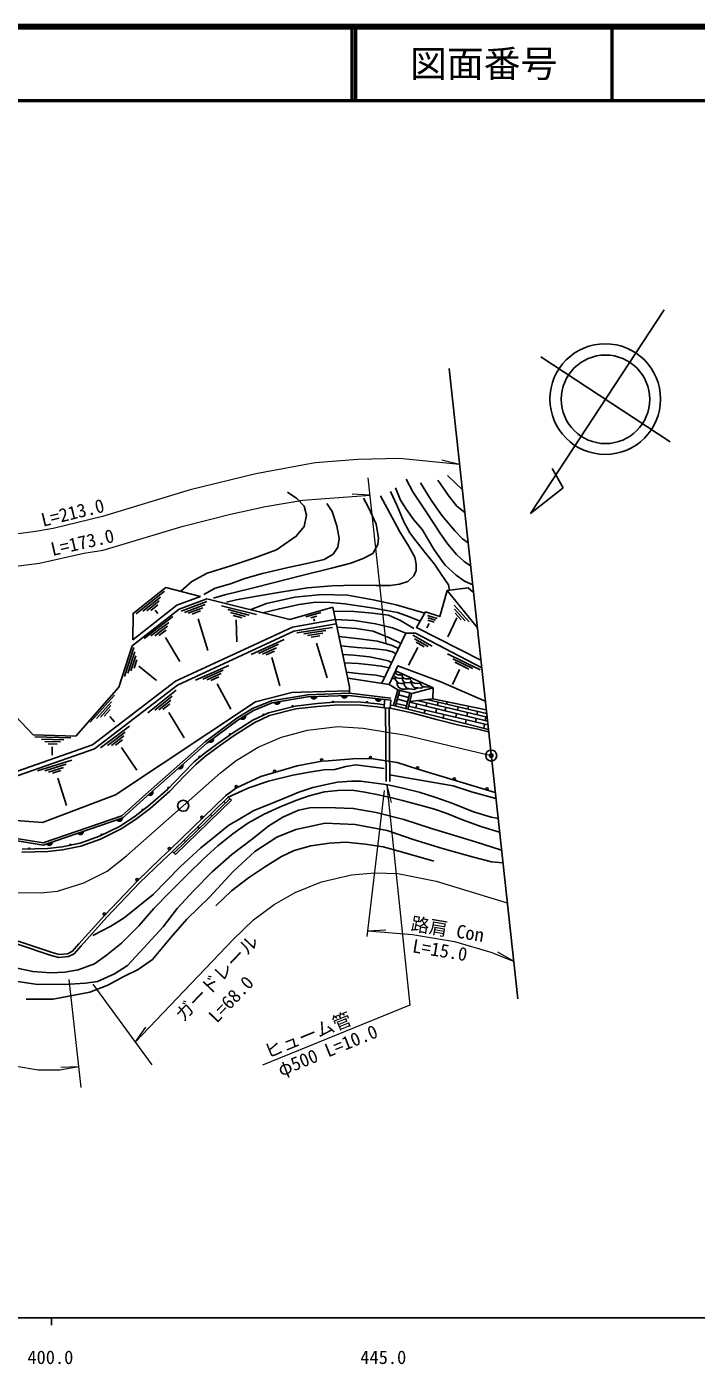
# Model space of a CAD drawing. Units: millimetres at full size, sheet at 1:1000; details may follow other scales. Extents: x 40000 to 680000, y 20000 to 380000.
# Drawn here: x 464639 to 555454, y 198715 to 380000 of the extents above; entities that cross this region are included whole.
import ezdxf
from ezdxf.enums import TextEntityAlignment as Align

# ---------------------------------------------------------------- set-up
doc = ezdxf.new("R2010")
doc.units = ezdxf.units.MM
doc.header["$LTSCALE"] = 1000
doc.header["$PDMODE"] = 32
doc.header["$PDSIZE"] = 500
doc.linetypes.add('CHAIN', pattern=[18.5, 12, -1.5, 3.5, -1.5])
for name, color, linetype, lineweight in [('M-BGD', 7, 'Continuous', 25), ('M-BMK', 2, 'CHAIN', 13), ('M-BMK-OTRS', 5, 'Continuous', 25), ('M-BMK-SRVR', 3, 'Continuous', 25), ('M-STR-HTXT', 7, 'Continuous', 13), ('M-TTL', 2, 'Continuous', 140), ('M-TTL-BAND', 7, 'Continuous', 25), ('M-TTL-LINE', 7, 'Continuous', 50)]:
    doc.layers.add(name, color=color, linetype=linetype, lineweight=lineweight)
doc.layers.add('M-OTRS', color=6, linetype='Continuous')
doc.layers.add('M-TTL-TXT', color=7, linetype='Continuous')
doc.styles.add('ＭＳ ゴシック', font='')
doc.styles.get('ＭＳ ゴシック').set_extended_font_data('MS Gothic')

msp = doc.modelspace()

# ---------------------------------------------------------------- hatches: boundary and pattern name
at = {"layer": 'M-BGD'}
for points in [[(499105, 288547), (498128, 288384, 0.82183)], [(504082, 289209), (503091, 289173, 0.82183)], [(505994, 288412), (506394, 288451, 0.4608), (506171, 288665, 0.4608)], [(508221, 289333), (507231, 289293, 0.82183)], [(510569, 288403), (510968, 288358, 0.4608), (510795, 288614, 0.4608)], [(512819, 288833), (511835, 288948, 0.82183)], [(494396, 286691), (493550, 286174, 0.82183)], [(496596, 286603), (496959, 286775, 0.4608), (496677, 286902, 0.4608)], [(500526, 287789), (500915, 287889, 0.4608), (500662, 288067, 0.4608)], [(490036, 283627), (489233, 283045, 0.82183)], [(492071, 283927), (492397, 284161, 0.4608), (492097, 284235, 0.4608)], [(487964, 280871), (488273, 281128, 0.4608), (487969, 281180, 0.4608)], [(485864, 280070), (485113, 279424, 0.82183)], [(481796, 276469), (481050, 275816, 0.82183)], [(483752, 276633), (484029, 276924, 0.4608), (483721, 276941, 0.4608)], [(480229, 273673), (480549, 273916, 0.4608), (480247, 273981, 0.4608)], [(477691, 272775), (476756, 272447, 0.82183)], [(472426, 270967), (471488, 270647, 0.82183)], [(474642, 270338), (475001, 270518, 0.4608), (474717, 270638, 0.4608)], [(464765, 268534), (465167, 268545, 0.4608), (464959, 268774, 0.4608)], [(468191, 269514), (467253, 269196, 0.82183)], [(470378, 269023), (470772, 269100, 0.4608), (470529, 269292, 0.4608)]]:
    msp.add_hatch(color=256, dxfattribs=at).paths.add_polyline_path(points)

# ---------------------------------------------------------------- linework, layer by layer
for p, q in [((521723, 319157), (523724, 317226)), ((479481, 300439), (483308, 303509)), ((521657, 303569), (525760, 298520)), ((480402, 300793), (482763, 302687)), ((480944, 300843), (482596, 302169)), ((481486, 300893), (482429, 301651)), ((485606, 300770), (489052, 302104)), ((486025, 300611), (488848, 301704)), ((486558, 300495), (488533, 301260)), ((491056, 301529), (495813, 300327)), ((491894, 301008), (494829, 300266)), ((522600, 301594), (524632, 299350)), ((522683, 301056), (524105, 299485)), ((480558, 297100), (484469, 300063)), ((481488, 297429), (483901, 299257)), ((482081, 300914), (482444, 300457)), ((487090, 300379), (488218, 300816)), ((487874, 299765), (489201, 295441)), ((492261, 300605), (494315, 300087)), ((492628, 300203), (493801, 299907)), ((493065, 299620), (493127, 296650)), ((502477, 300025), (504526, 300587)), ((503161, 299902), (504000, 300132)), ((503568, 299749), (503649, 299455)), ((519245, 299121), (518925, 298530)), ((519002, 300209), (520292, 299807)), ((519027, 299886), (520087, 299556)), ((519053, 299564), (519883, 299306)), ((522958, 299880), (521768, 297300)), ((522765, 300517), (523577, 299621)), ((482032, 297464), (483720, 298743)), ((482575, 297499), (483539, 298230)), ((501260, 297866), (506112, 298592)), ((502233, 297709), (505227, 298157)), ((502727, 297479), (504822, 297793)), ((503221, 297250), (504417, 297429)), ((516989, 297541), (519621, 296046)), ((477891, 291946), (479176, 295884)), ((483448, 297224), (485408, 293964)), ((495079, 294915), (499539, 296961)), ((496058, 295034), (498810, 296297)), ((496596, 294951), (498522, 295834)), ((503952, 296445), (505386, 291739)), ((517681, 295864), (516405, 293486)), ((517236, 297056), (519078, 296009)), ((517483, 296571), (518535, 295973)), ((478349, 292383), (479288, 295261)), ((478775, 292722), (479432, 294736)), ((479201, 293061), (479576, 294211)), ((497135, 294868), (498234, 295372)), ((497881, 294486), (498957, 290664)), ((521723, 295016), (526128, 292855)), ((522435, 294332), (525153, 292999)), ((522711, 293863), (524613, 292930)), ((479863, 293316), (482262, 291401)), ((487552, 291456), (492041, 293436)), ((488532, 291560), (491302, 292782)), ((489069, 291469), (491007, 292325)), ((519751, 290380), (514655, 292709)), ((523317, 292900), (522404, 290850)), ((481078, 287012), (484916, 290068)), ((489606, 291378), (490713, 291867)), ((490484, 290941), (492324, 287501)), ((515253, 290063), (514662, 287939)), ((473258, 285760), (476523, 289422)), ((474107, 286261), (476122, 288521)), ((482000, 287363), (484368, 289248)), ((482542, 287411), (484199, 288730)), ((514760, 288290), (516145, 287939)), ((514916, 288854), (516288, 288505)), ((515083, 289452), (516441, 289107)), ((516588, 289684), (516057, 287592)), ((516878, 289610), (516347, 287518)), ((527136, 285879), (516585, 288453)), ((527078, 286405), (517601, 288673)), ((518913, 288359), (518800, 287912)), ((527023, 286915), (518906, 288816)), ((520446, 288455), (520344, 288017)), ((521665, 288506), (521584, 288189)), ((474633, 286401), (476043, 287982)), ((475160, 286540), (475965, 287443)), ((475903, 286508), (476543, 285786)), ((483084, 287459), (484031, 288213)), ((483911, 287071), (486014, 283632)), ((513291, 287695), (513370, 277681)), ((513791, 287663), (513870, 277685)), ((527189, 285392), (516444, 287900)), ((517558, 288215), (517431, 287669)), ((518665, 287381), (518557, 286957)), ((520237, 287561), (520116, 287043)), ((521227, 286783), (521107, 286310)), ((521472, 287747), (521356, 287289)), ((522943, 286902), (522828, 286410)), ((523157, 287820), (523052, 287369)), ((524410, 287043), (524325, 286564)), ((524562, 287908), (524492, 287508)), ((525786, 287204), (525702, 286734)), ((526917, 286443), (526831, 285953)), ((474646, 282245), (478574, 285184)), ((524240, 286080), (524144, 285539)), ((525615, 286250), (525531, 285779)), ((526751, 285494), (526647, 284904)), ((465722, 283777), (470626, 283612)), ((466651, 283446), (469677, 283344)), ((467095, 283130), (469212, 283059)), ((467539, 282815), (468748, 282775)), ((475578, 282567), (478002, 284381)), ((476121, 282599), (477818, 283869)), ((476665, 282632), (477634, 283356)), ((468089, 282414), (468098, 281284)), ((477501, 282312), (479580, 279231)), ((466096, 279135), (470775, 280612)), ((467082, 279132), (469969, 280043)), ((467606, 278982), (469626, 279620)), ((468129, 278833), (469283, 279197)), ((468842, 278174), (470014, 274448)), ((491983, 275581), (484414, 268235)), ((492401, 275151), (491983, 275581)), ((492192, 275366), (484623, 268019)), ((492401, 275151), (484832, 267804)), ((491588, 274779), (491379, 274995)), ((489770, 273015), (489561, 273230)), ((488046, 271342), (487837, 271557)), ((486196, 269547), (485988, 269762)), ((484832, 267804), (484414, 268235))]:
    msp.add_line(p, q, dxfattribs=at)
for points in [[(514680, 317494), (515347, 315825), (516145, 314565), (517165, 313156), (518260, 311839), (519132, 310393), (519873, 309188), (520690, 308020), (521395, 307019), (522897, 305666), (524010, 304832), (525126, 304339)], [(516090, 318674), (517030, 316966), (518806, 314264), (519959, 312515), (520754, 311270), (521737, 309875), (522943, 308458), (523990, 307504), (524843, 306939)], [(518052, 318200), (519501, 315850), (520993, 313726), (522696, 311683), (523734, 310581), (524505, 310052)], [(520393, 318541), (521934, 316352), (522988, 315023), (524059, 314151)], [(485546, 303483), (487028, 304826), (489132, 305950), (492304, 306930), (495446, 307967), (498531, 309091), (501187, 310947), (502254, 312273), (502600, 313800), (502283, 315039), (501295, 316038), (500018, 316928)], [(510324, 316084), (510981, 314831), (512014, 312569), (512230, 311529), (512338, 310665), (512282, 309803), (511565, 308616), (510291, 307924), (508596, 307293), (505974, 306638), (501787, 305569), (498406, 304715), (495045, 303880), (491529, 302987), (489959, 302551)], [(491725, 302029), (493033, 302302), (496113, 302857), (499326, 303407), (502737, 303935), (506039, 304243), (509252, 304309), (511978, 304263), (513916, 304263), (515218, 304461), (516349, 304815), (517127, 305564), (517467, 306313), (517481, 307162), (517283, 308095), (516443, 309652), (515243, 311550), (514186, 313477), (512629, 316422)], [(513975, 317012), (514865, 315065), (515811, 312878), (516590, 311413), (517295, 310505), (518761, 308614), (519929, 307149), (520857, 305814), (521843, 304365), (521978, 303613)], [(488644, 303055), (490209, 303918), (492300, 304497), (494202, 305226), (496604, 305886), (500092, 306688), (502636, 307235), (504990, 307805), (506181, 308501), (506823, 309479), (507007, 310625), (506701, 312351), (506060, 314312), (505341, 315396)], [(366560, 312387), (372666, 308368), (384452, 295951), (401645, 290606), (423468, 291073), (439014, 288735), (454230, 282517), (462581, 278177), (473846, 282118), (485109, 290772), (500887, 298060), (506615, 299076)], [(367522, 312472), (373054, 308831), (384779, 296478), (401729, 291208), (423507, 291674), (439174, 289317), (454482, 283062), (462628, 278829), (473557, 282652), (484797, 291289), (500706, 298637), (506490, 299664)], [(508414, 289968), (501826, 289822), (500597, 289746), (495648, 288485), (476659, 275901), (466781, 272159), (458363, 272777), (432813, 284561), (423174, 285210), (410202, 284616), (393446, 285858), (377636, 294522), (369474, 302085), (359327, 308324)], [(513176, 288796), (508292, 289338), (502780, 289171), (497909, 288348), (495406, 287314), (493295, 286025), (489057, 282901), (480931, 275711), (477690, 272779), (466881, 269069), (458366, 270453), (447583, 275106), (438484, 278944), (432655, 281360), (423803, 281837), (409673, 281473), (392895, 283861), (376169, 293073), (367562, 301033), (358437, 306387)], [(514040, 288995), (508410, 289666), (502750, 289470), (497826, 288639), (495270, 287582), (493128, 286274), (488868, 283134), (480731, 275934), (477534, 273043), (466855, 269377), (458451, 270743), (447701, 275382), (438600, 279220), (432723, 281657), (423807, 282137), (409690, 281773), (392991, 284150), (376346, 293318), (367742, 301275), (358589, 306645)], [(488228, 302783), (483523, 304011), (479075, 300474), (479008, 296886)], [(479008, 296886), (485006, 301596), (488228, 302783)], [(494964, 300991), (497151, 301821), (500989, 302670), (504664, 303062), (508158, 302948), (511637, 302311), (514739, 301658), (518652, 300537)], [(525237, 303319), (524500, 303957), (521657, 303569), (520660, 300059), (518741, 300691), (517526, 298590), (526234, 294165)], [(478939, 296068), (485302, 301065), (489072, 302455)], [(489072, 302455), (500340, 299655), (506142, 301312), (508422, 290540), (508410, 289666)], [(518010, 299426), (516546, 300036), (514939, 300591), (513442, 300886), (511742, 301188), (510208, 301429), (507805, 301771), (505779, 301971), (503813, 302027), (501589, 301701), (498919, 301123), (496660, 300569)], [(506253, 300784), (509067, 300739), (511528, 300525), (513728, 300240), (515357, 299503), (517140, 298422)], [(506490, 299664), (509078, 299503), (511968, 299081), (514251, 298540), (516076, 297795)], [(506714, 298606), (509329, 298421), (511612, 298065), (513855, 297155), (515405, 296406)], [(506979, 297355), (509764, 297023), (512205, 296733), (514185, 296153), (515075, 295723)], [(526350, 293097), (517379, 297795), (516076, 297795), (512801, 291014)], [(462283, 287408), (465522, 284022), (471288, 283844), (477134, 290499), (478939, 296068)], [(507251, 296072), (509448, 295850), (511915, 295678), (513406, 295520), (514237, 295269), (514739, 295027)], [(507493, 294928), (508973, 294829), (511151, 294578), (512681, 294288), (513644, 294050), (514149, 293807)], [(507735, 293785), (509580, 293694), (511296, 293510), (512721, 293338), (513808, 293099)], [(507999, 292539), (510016, 292283), (512031, 292112), (513210, 291861)], [(513811, 290862), (514954, 293364), (520824, 291215), (526843, 288569)], [(518422, 290552), (518123, 290374), (517688, 290380), (517212, 290427), (516876, 290835), (516766, 291129), (516832, 291330), (516661, 291139), (516274, 291092), (515944, 291118), (515692, 291296), (515603, 291521), (515653, 291851), (515514, 291694), (515215, 291684), (514843, 291736), (514618, 291867), (514445, 292061), (514432, 292221)], [(514655, 292709), (514728, 292265), (515021, 292150), (515383, 292165), (515574, 292289), (515572, 291966), (515755, 291705), (516048, 291610), (516436, 291636), (516660, 291793), (516661, 291521), (517002, 291139), (517222, 291024), (517641, 290971), (517924, 291029), (518079, 291144), (518060, 290872), (518202, 290710), (518422, 290552), (518689, 290511), (519072, 290479), (519447, 290519)], [(508174, 291710), (513811, 290862), (514964, 290144), (514373, 288019)], [(517688, 290380), (517175, 290181), (516651, 290249), (516200, 290364), (515896, 290731), (515844, 290950), (515864, 291174), (515734, 290992), (515378, 290992), (515105, 291024), (514938, 291181), (514660, 291474), (514623, 291621), (514653, 291846), (514508, 291678), (514346, 291673), (514190, 291692)], [(514862, 291261), (514885, 290830), (515021, 290547), (515231, 290353), (515614, 290212), (516001, 290212), (516305, 290244), (516518, 290283)], [(514964, 290144), (516878, 289610), (519751, 290380), (519729, 288907)], [(463998, 268518), (467463, 268612), (469438, 268824), (471872, 269339), (474496, 270275), (477244, 271614), (479169, 272857), (481126, 274365), (483777, 276662), (485793, 278795), (487337, 280363), (488648, 281431), (490547, 282852), (492540, 284267), (495312, 286002), (497443, 287005), (501058, 287927), (504033, 288271), (506894, 288487), (509983, 288463), (512224, 288222), (513132, 288106)], [(516613, 288564), (519729, 288907), (526969, 287410)], [(463984, 268118), (467489, 268213), (469501, 268429), (471981, 268953), (474651, 269906), (477441, 271264), (479400, 272530), (481379, 274056), (484054, 276373), (486081, 278518), (487607, 280067), (488894, 281115), (490783, 282528), (492762, 283934), (495504, 285650), (497578, 286627), (501131, 287533), (504071, 287873), (506908, 288087), (509960, 288063), (512177, 287825), (513107, 287706)], [(513942, 287654), (516872, 287005), (520236, 286120), (523256, 285358), (525835, 284811), (527294, 284424)], [(513966, 288034), (514373, 288019), (527259, 284749)], [(454340, 259108), (468081, 254515), (469044, 254240), (470180, 254360), (470836, 254688), (471714, 255680), (475216, 259587), (479661, 264245), (482776, 267251), (484138, 268525), (491648, 275783), (493099, 276845), (496378, 278365), (501302, 279813), (504686, 280465), (505538, 280519), (508875, 280763), (511310, 280806), (514881, 280296), (517700, 279386), (528189, 276195)], [(513114, 279452), (509262, 279977), (507919, 279726), (506409, 279334), (504947, 279284), (503001, 278970), (500725, 278546), (497444, 277757), (494782, 276845), (491983, 275581)], [(528570, 272695), (527633, 272850), (525257, 273597), (522419, 274697), (520131, 275554), (517865, 276236), (515841, 276764), (513860, 277197), (513023, 277332), (512302, 277411), (510965, 277612), (509915, 277746), (508680, 277756), (506774, 277622), (505309, 277311), (503442, 276897), (501562, 276236), (500166, 275661), (497620, 274644), (495462, 273748), (493324, 272527), (492061, 271774), (490123, 270221), (488236, 268718), (485486, 266193), (483599, 264243), (481775, 262388), (479723, 260726), (477836, 259243), (476047, 258093), (473584, 256833)], [(513863, 278591), (517258, 278019), (522460, 277122), (524975, 276290), (528275, 275412)], [(528774, 270823), (526383, 271566), (523733, 272525), (521532, 273408), (519970, 273971), (518319, 274393), (515613, 275141), (514178, 275491), (512330, 275879), (510495, 276240), (508761, 276506), (506830, 276467), (505030, 276323), (502937, 275759), (501136, 275145), (498911, 274208), (496862, 273286), (494631, 272067), (492596, 270604), (490547, 268980), (488629, 267239), (486509, 265155), (484071, 262718), (481899, 260507), (479825, 258143), (477510, 255809), (475440, 254150), (473842, 253003), (471621, 252178), (469797, 251870), (467912, 251768), (465474, 251952), (462687, 252546)], [(529037, 268411), (525498, 269506), (519546, 271342), (515771, 272531), (512030, 273517), (508936, 274061), (505320, 274166), (503061, 274128), (501484, 273813), (499381, 272849), (497471, 271693), (495253, 269927), (492438, 267799), (489794, 265466), (487322, 262926), (485056, 260490), (483166, 258020), (480507, 255171), (478311, 252783), (476539, 251628), (474235, 250612), (472627, 250358), (469763, 250167), (465812, 250216), (462512, 250741)], [(464579, 248211), (468239, 248211), (473203, 249150), (475624, 250103), (477825, 251277), (479769, 252230), (481716, 253589), (484191, 256552), (486351, 259062), (489432, 262032), (492624, 265515), (495595, 268229), (498567, 270172), (501135, 271199), (505097, 272042), (509169, 271895), (513515, 271040), (517073, 269835), (521044, 268629), (525250, 267454), (527691, 266807), (529226, 266675)], [(490297, 260870), (492406, 262900), (494724, 264662), (497017, 266198), (499209, 267558), (500926, 268349), (503168, 268978), (505687, 269331), (507929, 269482), (510550, 269205), (512972, 268860), (515270, 268212), (519870, 266906)], [(454213, 258729), (467962, 254133), (469009, 253834), (470294, 253970), (471084, 254365), (472012, 255414), (475510, 259315), (479945, 263962), (483051, 266961), (484414, 268235)]]:
    msp.add_lwpolyline(points, dxfattribs=at)
msp.add_lwpolyline([(513107, 287706), (513942, 287654), (514011, 288743), (513176, 288796)], close=True, dxfattribs=at)
for centre in [(511273, 280955), (498281, 279081), (504641, 280608), (517663, 279555), (522640, 278040), (493054, 276988), (527081, 276688), (488394, 272847), (483994, 268595), (479605, 264399), (475158, 259743)]:
    msp.add_circle(centre, 150, dxfattribs=at)
at = {"layer": 'M-BMK'}
msp.add_lwpolyline([(463198, 262676), (466517, 262629), (468832, 262854), (472406, 263963), (475532, 265565), (478190, 267618), (485861, 274411), (490903, 278877), (493046, 280551), (496037, 282374), (499202, 283723), (502729, 284663), (506817, 285145), (510260, 284938), (516041, 283959), (527643, 281216)], dxfattribs=at)
at = {"layer": 'M-BMK-OTRS'}
msp.add_line((531233, 248233), (521934, 333673), dxfattribs=at)
at = {"layer": 'M-BMK-SRVR'}
for p, q in [((551118, 341616), (532953, 314030)), ((551913, 323731), (534374, 335280)), ((537415, 317523), (535916, 320122)), ((532953, 314030), (537415, 317523))]:
    msp.add_line(p, q, dxfattribs=at)
for centre, radius in [((543108, 329529), 7500), ((543143, 329505), 6000), ((527643, 281216), 750), ((485861, 274411), 750)]:
    msp.add_circle(centre, radius, dxfattribs=at)
at = {"layer": 'M-OTRS'}
msp.add_point((527643, 281216), dxfattribs=at)
at = {"layer": 'M-STR-HTXT'}
for p, q in [((523348, 320684), (520960, 321255)), ((513394, 296462), (510959, 318851)), ((511215, 316502), (508765, 316659)), ((510808, 256682), (513145, 276466)), ((513491, 277224), (514084, 274842)), ((510900, 257462), (513351, 257605)), ((530678, 253332), (528548, 254553)), ((472032, 236205), (470410, 250855)), ((481640, 239308), (473648, 250246)), ((479382, 242399), (480814, 244393)), ((471720, 239020), (469266, 238954))]:
    msp.add_line(p, q, dxfattribs=at)
for points in [[(523348, 320684), (515183, 321463), (509558, 321355), (503772, 320881), (495707, 319403), (486798, 317227), (474904, 313615), (468243, 311995), (465565, 311525), (463426, 311288), (458797, 311303), (455209, 311702), (450843, 312619), (444302, 314307), (435902, 317383), (432621, 318205), (428153, 318847), (420770, 318912), (412310, 318051), (408374, 318071), (403869, 318674), (400016, 319636), (395955, 321079), (369449, 332216)], [(367238, 327168), (386221, 318983), (396592, 314945), (399973, 313913), (404258, 313055), (408596, 312800), (413485, 313002), (418552, 313611), (421796, 313838), (427298, 313723), (430665, 313430), (435115, 312417), (439981, 310725), (451366, 307493), (456159, 306678), (461416, 306684), (466389, 307296), (472401, 308661), (474996, 309040), (485870, 312322), (492279, 313928), (497025, 314955), (502102, 315811), (511215, 316502)], [(513491, 277224), (516615, 247383), (496617, 239254)], [(479382, 242399), (492636, 256280), (495415, 258943), (498217, 261036), (501066, 262646), (504618, 264090), (508691, 265061), (511831, 265340), (514956, 265251), (520166, 264202), (529816, 261253)], [(510900, 257462), (516980, 256966), (522660, 256019), (527605, 254562), (530678, 253332)], [(471720, 239020), (469140, 238586), (466199, 238569), (463001, 239097)]]:
    msp.add_lwpolyline(points, dxfattribs=at)
at = {"layer": 'M-TTL'}
msp.add_line((680000, 380000), (40000, 380000), dxfattribs=at)
at = {"layer": 'M-TTL-BAND'}
for p, q in [((40000, 205000), (579000, 205000)), ((468000, 205000), (468000, 204000))]:
    msp.add_line(p, q, dxfattribs=at)
at = {"layer": 'M-TTL-LINE'}
for p, q in [((508747, 380000), (508747, 370000)), ((509247, 380000), (509247, 370000)), ((543997, 380000), (543997, 370000)), ((40000, 370000), (680000, 370000))]:
    msp.add_line(p, q, dxfattribs=at)

# ---------------------------------------------------------------- texts
at = {"layer": 'M-STR-HTXT', "style": 'ＭＳ ゴシック'}
for s, rotation, p in [('L=213.0', 13.672, (466973, 311686)), ('L=173.0', 12.79, (468256, 307720)), ('路肩 Con', 350.537, (516546, 257038)), ('ガードレール', 46.323, (486289, 244644)), ('L=15.0', 350.537, (516762, 254019)), ('L=68.0', 46.323, (490818, 244482)), ('ヒューム管', 22.123, (497510, 239617)), ('φ500 L=10.0', 22.123, (499344, 237190))]:
    msp.add_text(s, height=1833, rotation=rotation, dxfattribs=at).set_placement(p, align=Align.BOTTOM_LEFT)
at = {"layer": 'M-TTL-BAND', "style": 'ＭＳ ゴシック'}
for s, p in [('400.0', (467844, 198195)), ('445.0', (513000, 198195))]:
    msp.add_text(s, height=1833, dxfattribs=at).set_placement(p, align=Align.BOTTOM_CENTER)
at = {"layer": 'M-TTL-TXT', "style": 'ＭＳ ゴシック'}
msp.add_text('図面番号', height=3666, dxfattribs=at).set_placement((526622, 375000), align=Align.MIDDLE_CENTER)

doc.saveas('drawing.dxf')
